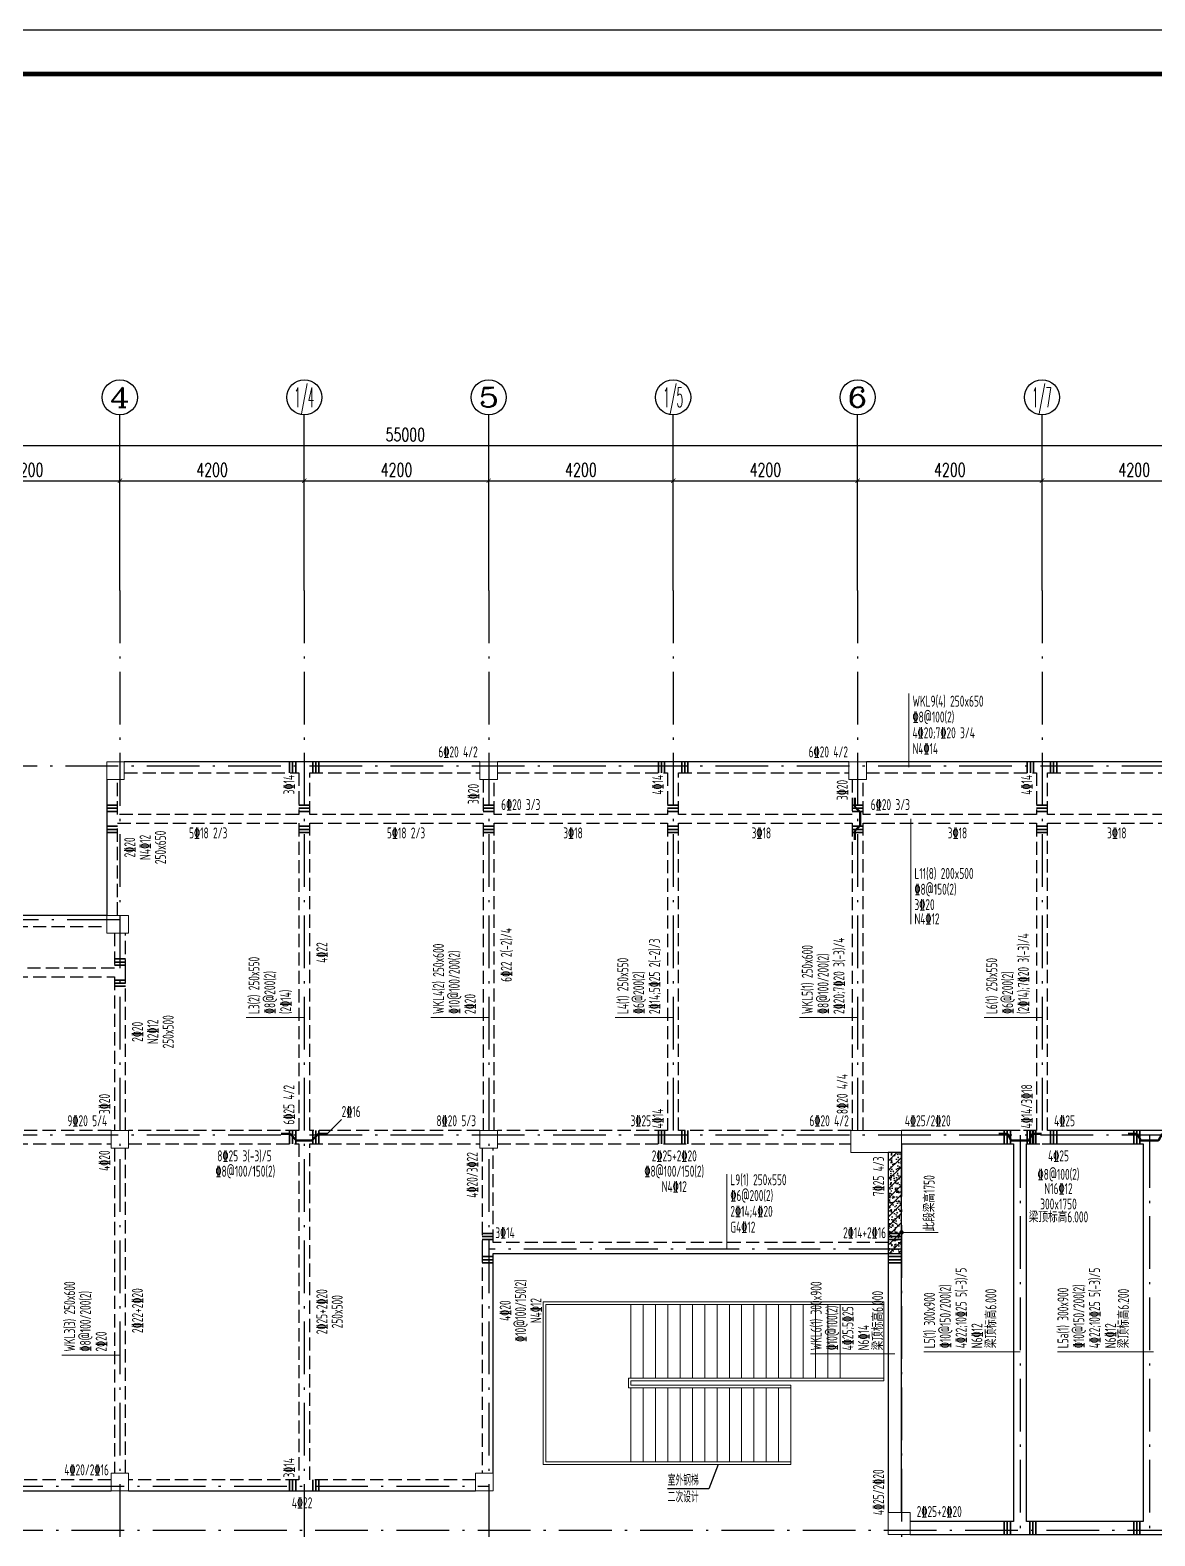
# Model space of a CAD drawing. Extents: x 169490 to 7584583, y -2399407 to 1374371.
# Drawn here: x 1738597 to 1764211, y 743254 to 777546 of the extents above; entities that cross this region are included whole.
import ezdxf
from ezdxf.enums import TextEntityAlignment as Align

# ---------------------------------------------------------------- set-up
doc = ezdxf.new("R2010")
doc.units = 0
doc.header["$LTSCALE"] = 100
doc.linetypes.add('D3轴线点划线', pattern=[18.5, 12, -3, 0.5, -3])
doc.linetypes.add('H3普通虚线', pattern=[4.2, 3, -1.2])
doc.layers.get('0').update_dxf_attribs({"linetype": 'CONTINUOUS'})
doc.layers.get('DEFPOINTS').update_dxf_attribs({"linetype": 'CONTINUOUS'})
for name, color, linetype in [('AXIS', 3, 'CONTINUOUS'), ('AXIS_TEXT', 4, 'CONTINUOUS'), ('C-AXIS(轴号)', 3, 'CONTINUOUS'), ('C-AXIS-T(字)', 7, 'CONTINUOUS'), ('C-DOTE', 8, 'D3轴线点划线'), ('DIM_LEAD', 3, 'CONTINUOUS'), ('DIM_SYMB', 3, 'CONTINUOUS'), ('dsptext_col', 2, 'CONTINUOUS'), ('S-BEAM-LINE1', 4, 'CONTINUOUS'), ('S-BEAM-LINE2', 4, 'H3普通虚线'), ('图框', 140, 'CONTINUOUS')]:
    doc.layers.add(name, color=color, linetype=linetype)
for name, color, linetype, lineweight in [('S-COLU-LINE1', 6, 'CONTINUOUS', 18), ('平面-栏杆', 135, 'CONTINUOUS', 15), ('梁原位标注', 7, 'CONTINUOUS', 18), ('梁标注引线', 2, 'CONTINUOUS', 18), ('梁附加吊筋', 1, 'CONTINUOUS', 50), ('梁附加吊筋标注', 7, 'CONTINUOUS', 18), ('梁附加箍筋', 1, 'CONTINUOUS', 35), ('砼柱', 2, 'CONTINUOUS', 35)]:
    doc.layers.add(name, color=color, linetype=linetype, lineweight=lineweight)
doc.styles.add('_TCH_AXIS', font='COMPLEX', dxfattribs={"bigfont": 'GBCBIG'})
doc.styles.add('_TCH_DIM', font='SIMPLEX', dxfattribs={"bigfont": 'GBCBIG'})
doc.styles.add('_TCH_DIM_T3', font='SIMPLEX.shx', dxfattribs={"width": 0.705882, "bigfont": 'GBCBIG.shx'})
doc.styles.add('BW_Rein', font='Tssdeng.shx', dxfattribs={"width": 0.7, "bigfont": 'hztxt.shx'})
doc.styles.add('COMPLEX', font='COMPLEX')
doc.dimstyles.new('_TCH_ARCH&&100', dxfattribs={"dimtxt": 297.5, "dimasz": 100, "dimexe": 250, "dimexo": 300, "dimgap": 100, "dimtad": 1, "dimdec": 0, "dimzin": 0, "dimdsep": 46, "dimtxsty": '_TCH_DIM_T3', "dimblk": 'ARCHTICK', "dimcen": 0.09, "dimclrt": 7, "dimazin": 2, "dimtfac": 1, "dimtdec": 0, "dimtix": 1, "dimtmove": 2, "dimatfit": 3, "dimfxl": 1, "dimtolj": 1, "dimtzin": 0, "dimarcsym": 0})

# ---------------------------------------------------------------- blocks, each defined once
blk = doc.blocks.new('_ARCHTICK')
at = {"const_width": 0.15}
blk.add_lwpolyline([(-0.5, -0.5), (0.5, 0.5)], dxfattribs=at)
blk = doc.blocks.new('*D1807')
at = {"layer": 'AXIS', "color": 0, "lineweight": -2, "transparency": 16777216}
for p, q in [((1719641, 765083), (1719641, 768333)), ((1774641, 765083), (1774641, 768333)), ((1719641, 768083), (1774641, 768083))]:
    blk.add_line(p, q, dxfattribs=at)
at = {"layer": 'DEFPOINTS', "color": 0, "transparency": 16777216}
for p in [(1774641, 768083), (1719641, 764783), (1774641, 764783)]:
    blk.add_point(p, dxfattribs=at)
at = {"layer": 'AXIS', "color": 0, "lineweight": -2, "transparency": 16777216, "xscale": 100, "yscale": 100, "zscale": 100, "rotation": 180}
blk.add_blockref('_ARCHTICK', (1719641, 768083), dxfattribs=at)
at = {"layer": 'AXIS', "color": 0, "lineweight": -2, "transparency": 16777216, "xscale": 100, "yscale": 100, "zscale": 100}
blk.add_blockref('_ARCHTICK', (1774641, 768083), dxfattribs=at)
at = {"layer": 'AXIS', "color": 7, "transparency": 16777216, "insert": (1747141, 768332), "char_height": 297.5, "attachment_point": 5, "style": '_TCH_DIM_T3'}
blk.add_mtext('\\A1;55000', dxfattribs=at)
blk = doc.blocks.new('*D1811')
at = {"layer": 'AXIS', "color": 0, "lineweight": -2, "transparency": 16777216}
for p, q in [((1761641, 765083), (1761641, 767533)), ((1765841, 765083), (1765841, 767533)), ((1761641, 767283), (1765841, 767283))]:
    blk.add_line(p, q, dxfattribs=at)
at = {"layer": 'DEFPOINTS', "color": 0, "transparency": 16777216}
for p in [(1765841, 767283), (1761641, 764783), (1765841, 764783)]:
    blk.add_point(p, dxfattribs=at)
at = {"layer": 'AXIS', "color": 0, "lineweight": -2, "transparency": 16777216, "xscale": 100, "yscale": 100, "zscale": 100, "rotation": 180}
blk.add_blockref('_ARCHTICK', (1761641, 767283), dxfattribs=at)
at = {"layer": 'AXIS', "color": 0, "lineweight": -2, "transparency": 16777216, "xscale": 100, "yscale": 100, "zscale": 100}
blk.add_blockref('_ARCHTICK', (1765841, 767283), dxfattribs=at)
at = {"layer": 'AXIS', "color": 7, "transparency": 16777216, "insert": (1763741, 767532), "char_height": 297.5, "attachment_point": 5, "style": '_TCH_DIM_T3'}
blk.add_mtext('\\A1;4200', dxfattribs=at)
blk = doc.blocks.new('*D1812')
at = {"layer": 'AXIS', "color": 0, "lineweight": -2, "transparency": 16777216}
for p, q in [((1757441, 765083), (1757441, 767533)), ((1761641, 765083), (1761641, 767533)), ((1757441, 767283), (1761641, 767283))]:
    blk.add_line(p, q, dxfattribs=at)
at = {"layer": 'DEFPOINTS', "color": 0, "transparency": 16777216}
for p in [(1761641, 767283), (1757441, 764783), (1761641, 764783)]:
    blk.add_point(p, dxfattribs=at)
at = {"layer": 'AXIS', "color": 0, "lineweight": -2, "transparency": 16777216, "xscale": 100, "yscale": 100, "zscale": 100, "rotation": 180}
blk.add_blockref('_ARCHTICK', (1757441, 767283), dxfattribs=at)
at = {"layer": 'AXIS', "color": 0, "lineweight": -2, "transparency": 16777216, "xscale": 100, "yscale": 100, "zscale": 100}
blk.add_blockref('_ARCHTICK', (1761641, 767283), dxfattribs=at)
at = {"layer": 'AXIS', "color": 7, "transparency": 16777216, "insert": (1759541, 767532), "char_height": 297.5, "attachment_point": 5, "style": '_TCH_DIM_T3'}
blk.add_mtext('\\A1;4200', dxfattribs=at)
blk = doc.blocks.new('*D1813')
at = {"layer": 'AXIS', "color": 0, "lineweight": -2, "transparency": 16777216}
for p, q in [((1753241, 765083), (1753241, 767533)), ((1757441, 765083), (1757441, 767533)), ((1753241, 767283), (1757441, 767283))]:
    blk.add_line(p, q, dxfattribs=at)
at = {"layer": 'DEFPOINTS', "color": 0, "transparency": 16777216}
for p in [(1757441, 767283), (1753241, 764783), (1757441, 764783)]:
    blk.add_point(p, dxfattribs=at)
at = {"layer": 'AXIS', "color": 0, "lineweight": -2, "transparency": 16777216, "xscale": 100, "yscale": 100, "zscale": 100, "rotation": 180}
blk.add_blockref('_ARCHTICK', (1753241, 767283), dxfattribs=at)
at = {"layer": 'AXIS', "color": 0, "lineweight": -2, "transparency": 16777216, "xscale": 100, "yscale": 100, "zscale": 100}
blk.add_blockref('_ARCHTICK', (1757441, 767283), dxfattribs=at)
at = {"layer": 'AXIS', "color": 7, "transparency": 16777216, "insert": (1755341, 767532), "char_height": 297.5, "attachment_point": 5, "style": '_TCH_DIM_T3'}
blk.add_mtext('\\A1;4200', dxfattribs=at)
blk = doc.blocks.new('*D1814')
at = {"layer": 'AXIS', "color": 0, "lineweight": -2, "transparency": 16777216}
for p, q in [((1749041, 765083), (1749041, 767533)), ((1753241, 765083), (1753241, 767533)), ((1749041, 767283), (1753241, 767283))]:
    blk.add_line(p, q, dxfattribs=at)
at = {"layer": 'DEFPOINTS', "color": 0, "transparency": 16777216}
for p in [(1753241, 767283), (1749041, 764783), (1753241, 764783)]:
    blk.add_point(p, dxfattribs=at)
at = {"layer": 'AXIS', "color": 0, "lineweight": -2, "transparency": 16777216, "xscale": 100, "yscale": 100, "zscale": 100, "rotation": 180}
blk.add_blockref('_ARCHTICK', (1749041, 767283), dxfattribs=at)
at = {"layer": 'AXIS', "color": 0, "lineweight": -2, "transparency": 16777216, "xscale": 100, "yscale": 100, "zscale": 100}
blk.add_blockref('_ARCHTICK', (1753241, 767283), dxfattribs=at)
at = {"layer": 'AXIS', "color": 7, "transparency": 16777216, "insert": (1751141, 767532), "char_height": 297.5, "attachment_point": 5, "style": '_TCH_DIM_T3'}
blk.add_mtext('\\A1;4200', dxfattribs=at)
blk = doc.blocks.new('*D1815')
at = {"layer": 'AXIS', "color": 0, "lineweight": -2, "transparency": 16777216}
for p, q in [((1744841, 765083), (1744841, 767533)), ((1749041, 765083), (1749041, 767533)), ((1744841, 767283), (1749041, 767283))]:
    blk.add_line(p, q, dxfattribs=at)
at = {"layer": 'DEFPOINTS', "color": 0, "transparency": 16777216}
for p in [(1749041, 767283), (1744841, 764783), (1749041, 764783)]:
    blk.add_point(p, dxfattribs=at)
at = {"layer": 'AXIS', "color": 0, "lineweight": -2, "transparency": 16777216, "xscale": 100, "yscale": 100, "zscale": 100, "rotation": 180}
blk.add_blockref('_ARCHTICK', (1744841, 767283), dxfattribs=at)
at = {"layer": 'AXIS', "color": 0, "lineweight": -2, "transparency": 16777216, "xscale": 100, "yscale": 100, "zscale": 100}
blk.add_blockref('_ARCHTICK', (1749041, 767283), dxfattribs=at)
at = {"layer": 'AXIS', "color": 7, "transparency": 16777216, "insert": (1746941, 767532), "char_height": 297.5, "attachment_point": 5, "style": '_TCH_DIM_T3'}
blk.add_mtext('\\A1;4200', dxfattribs=at)
blk = doc.blocks.new('*D1816')
at = {"layer": 'AXIS', "color": 0, "lineweight": -2, "transparency": 16777216}
for p, q in [((1740641, 765083), (1740641, 767533)), ((1744841, 765083), (1744841, 767533)), ((1740641, 767283), (1744841, 767283))]:
    blk.add_line(p, q, dxfattribs=at)
at = {"layer": 'DEFPOINTS', "color": 0, "transparency": 16777216}
for p in [(1744841, 767283), (1740641, 764783), (1744841, 764783)]:
    blk.add_point(p, dxfattribs=at)
at = {"layer": 'AXIS', "color": 0, "lineweight": -2, "transparency": 16777216, "xscale": 100, "yscale": 100, "zscale": 100, "rotation": 180}
blk.add_blockref('_ARCHTICK', (1740641, 767283), dxfattribs=at)
at = {"layer": 'AXIS', "color": 0, "lineweight": -2, "transparency": 16777216, "xscale": 100, "yscale": 100, "zscale": 100}
blk.add_blockref('_ARCHTICK', (1744841, 767283), dxfattribs=at)
at = {"layer": 'AXIS', "color": 7, "transparency": 16777216, "insert": (1742741, 767532), "char_height": 297.5, "attachment_point": 5, "style": '_TCH_DIM_T3'}
blk.add_mtext('\\A1;4200', dxfattribs=at)
blk = doc.blocks.new('*D1817')
at = {"layer": 'AXIS', "color": 0, "lineweight": -2, "transparency": 16777216}
for p, q in [((1736441, 765083), (1736441, 767533)), ((1740641, 765083), (1740641, 767533)), ((1736441, 767283), (1740641, 767283))]:
    blk.add_line(p, q, dxfattribs=at)
at = {"layer": 'DEFPOINTS', "color": 0, "transparency": 16777216}
for p in [(1740641, 767283), (1736441, 764783), (1740641, 764783)]:
    blk.add_point(p, dxfattribs=at)
at = {"layer": 'AXIS', "color": 0, "lineweight": -2, "transparency": 16777216, "xscale": 100, "yscale": 100, "zscale": 100, "rotation": 180}
blk.add_blockref('_ARCHTICK', (1736441, 767283), dxfattribs=at)
at = {"layer": 'AXIS', "color": 0, "lineweight": -2, "transparency": 16777216, "xscale": 100, "yscale": 100, "zscale": 100}
blk.add_blockref('_ARCHTICK', (1740641, 767283), dxfattribs=at)
at = {"layer": 'AXIS', "color": 7, "transparency": 16777216, "insert": (1738541, 767532), "char_height": 297.5, "attachment_point": 5, "style": '_TCH_DIM_T3'}
blk.add_mtext('\\A1;4200', dxfattribs=at)
blk = doc.blocks.new('_AXISO')
blk.add_circle((0, 0), 0.5)
at = {"layer": 'AXIS_TEXT', "style": 'COMPLEX', "width": 1.041667}
blk.add_attdef('A', text='', height=0.56, dxfattribs=at).set_placement((-0.25, -0.28), (0.25, -0.28), align=Align.FIT)
blk = doc.blocks.new('ghhh')
at = {"layer": 'DIM_LEAD'}
for p, q in [((7524757, -2049549), (7524542, -2050110)), ((7524542, -2050110), (7523604, -2050110))]:
    blk.add_line(p, q, dxfattribs=at)
at = {"layer": 'DIM_SYMB'}
blk.add_lwpolyline([(7527650, -2046749, 0, 0, 0), (7521769, -2046749, 0, 0, 0), (7521769, -2048649, 0, 0, 0), (7526029, -2048649, 64, 0, 0), (7526269, -2048649, 0, 0, 0)], format="xyseb", dxfattribs=at)
at = {"layer": '平面-栏杆'}
for p, q in [((7522769, -2045909), (7522769, -2047589)), ((7523049, -2045909), (7523049, -2047589)), ((7523329, -2045909), (7523329, -2047589)), ((7523609, -2045909), (7523609, -2047589)), ((7523889, -2045909), (7523889, -2047589)), ((7524169, -2045909), (7524169, -2047589)), ((7524449, -2045909), (7524449, -2047589)), ((7524729, -2045909), (7524729, -2047589)), ((7525009, -2045909), (7525009, -2047589)), ((7525289, -2045909), (7525289, -2047589)), ((7525569, -2045909), (7525569, -2047589)), ((7525849, -2045909), (7525849, -2047589)), ((7526129, -2045909), (7526129, -2047589)), ((7526409, -2045909), (7526409, -2047589)), ((7526689, -2045909), (7526689, -2047589)), ((7526969, -2045909), (7526969, -2047589)), ((7527249, -2045909), (7527249, -2047589)), ((7527529, -2045909), (7527529, -2047589)), ((7522769, -2049489), (7522769, -2047809)), ((7523049, -2049489), (7523049, -2047809)), ((7523329, -2049489), (7523329, -2047809)), ((7523609, -2049489), (7523609, -2047809)), ((7523889, -2049489), (7523889, -2047809)), ((7524169, -2049489), (7524169, -2047809)), ((7524449, -2049489), (7524449, -2047809)), ((7524729, -2049489), (7524729, -2047809)), ((7525009, -2049489), (7525009, -2047809)), ((7525289, -2049489), (7525289, -2047809)), ((7525569, -2049489), (7525569, -2047809)), ((7525849, -2049489), (7525849, -2047809)), ((7526129, -2049489), (7526129, -2047809)), ((7526409, -2049549), (7526409, -2047749))]:
    blk.add_line(p, q, dxfattribs=at)
for points in [[(7528529, -2045849), (7520769, -2045849), (7520769, -2049549), (7526409, -2049549)], [(7528529, -2045849), (7528529, -2047649)], [(7528529, -2045909), (7520829, -2045909), (7520829, -2049489), (7526409, -2049489)], [(7526409, -2047749), (7522769, -2047749), (7522769, -2047649), (7528529, -2047649), (7528529, -2047589), (7522709, -2047589), (7522709, -2047749), (7522709, -2047809), (7526409, -2047809)]]:
    blk.add_lwpolyline(points, dxfattribs=at)
at = {"layer": 'DIM_LEAD', "style": '_TCH_DIM', "width": 0.7}
for s, p in [('室外钢梯', (7523604, -2050035)), ('二次设计', (7523604, -2050416))]:
    blk.add_text(s, height=253.2, dxfattribs=at).set_placement(p)

msp = doc.modelspace()

# ---------------------------------------------------------------- hatches: boundary and pattern name
at = {"layer": 'dsptext_col', "ltscale": 10}
h = msp.add_hatch(dxfattribs=at)
h.set_pattern_fill('ARMORED', color=256, scale=30)
h.set_pattern_definition([(50, (0, 0), (215.178055, -18.82564), [22.5, -247.5]), (355, (0, 0), (-41.6254, 225.65764), [18, -198]), (100.4514, (17.93, -1.57), (173.552815, 206.831863), [19.122057, -210.342634]), (46.1842, (0, 60), (320.172315, -49.655704), [33.75, -371.25]), (96.6356, (26.68, 55.86), (280.39881, 292.23536), [28.683086, -315.5139]), (351.1842, (0, 60), (280.398584, 292.23558), [27, -297]), (21, (30, 45), (179.072116, -120.785667), [22.5, -247.5]), (326, (30, 45), (72.9946, 217.545014), [18, -198]), (71.4514, (44.92, 34.93), (252.066789, 96.75915), [19.122057, -210.342634]), (37.5, (0, 0), (3.6479566, 99.868156), [0, -195.6, 0, -201, 0, -198.75]), (7.5, (0, 0), (78.920861, 118.3235136), [0, -114.6, 0, -191.1, 0, -75.75]), (327.5, (-66.9, 0), (160.146731, -6.7664615), [0, -75, 0, -234, 0, -310.5]), (317.5, (-96.9, 0), (174.955851, 30.031495), [0, -97.5, 0, -155.4, 0, -220.5]), (45, (0, 0), (-106.066017, 106.066017), [])])
h.paths.add_polyline_path([(1758440.5, 751983), (1758140.5, 751983), (1758140.5, 749683), (1758440.5, 749683)])

# ---------------------------------------------------------------- linework, layer by layer
at = {"layer": 'C-AXIS(轴号)'}
for p, q in [((1740640.5, 764783), (1740640.5, 768783)), ((1744840.5, 764783), (1744840.5, 768783)), ((1749040.5, 764783), (1749040.5, 768783)), ((1753240.5, 764783), (1753240.5, 768783)), ((1757440.5, 764783), (1757440.5, 768783)), ((1761640.5, 764783), (1761640.5, 768783))]:
    msp.add_line(p, q, dxfattribs=at)
at = {"layer": 'C-DOTE'}
for p, q in [((1740640.5, 764783), (1740640.5, 738583)), ((1744840.5, 764783), (1744840.5, 738583)), ((1749040.5, 764783), (1749040.5, 738583)), ((1753240.5, 764783), (1753240.5, 752383)), ((1757440.5, 764783), (1757440.5, 752383)), ((1761640.5, 764783), (1761640.5, 752383)), ((1775755.9, 760783), (1717340.5, 760783)), ((1740640.5, 757283), (1717340.5, 757283)), ((1775755.9, 752383), (1717340.5, 752383)), ((1761140.5, 752383), (1761140.5, 743383)), ((1764090.5, 752383), (1764090.5, 743383)), ((1758440.5, 752183), (1758440.5, 738583)), ((1758440.5, 749783), (1749040.5, 749783)), ((1717340.5, 744383), (1749040.5, 744383)), ((1717340.5, 743383), (1775755.9, 743383))]:
    msp.add_line(p, q, dxfattribs=at)
at = {"layer": 'dsptext_col', "ltscale": 10}
msp.add_lwpolyline([(1758440.5, 751983), (1758140.5, 751983), (1758140.5, 749683), (1758440.5, 749683)], close=True, dxfattribs=at)
at = {"layer": 'S-BEAM-LINE1'}
for p, q in [((1744840.5, 760883), (1740740.5, 760883)), ((1748840.5, 760883), (1744840.5, 760883)), ((1753240.5, 760883), (1749240.5, 760883)), ((1757240.5, 760883), (1753240.5, 760883)), ((1761640.5, 760883), (1757640.5, 760883)), ((1765640.5, 760883), (1761640.5, 760883)), ((1740340.5, 760483), (1740340.5, 759583)), ((1740340.5, 759583), (1740340.5, 757383)), ((1740340.5, 757383), (1736440.5, 757383)), ((1761140.5, 752483), (1758440.5, 752483)), ((1764040.5, 752483), (1761765.5, 752483)), ((1765540.5, 752483), (1764040.5, 752483)), ((1758440.5, 752183), (1760990.5, 752183)), ((1760990.5, 752183), (1760990.5, 743583)), ((1761290.5, 743583), (1761290.5, 752183)), ((1761640.5, 752183), (1763940.5, 752183)), ((1763940.5, 752183), (1763940.5, 743583)), ((1758140.5, 751983), (1758140.5, 749933)), ((1758440.5, 749783), (1758440.5, 751983)), ((1749140.5, 744683), (1749140.5, 749683)), ((1749140.5, 749683), (1758140.5, 749683)), ((1758140.5, 749683), (1758140.5, 743783)), ((1758440.5, 743783), (1758440.5, 749783)), ((1736440.5, 744283), (1740440.5, 744283)), ((1740840.5, 744283), (1744840.5, 744283)), ((1744840.5, 744283), (1748740.5, 744283)), ((1760990.5, 743583), (1758640.5, 743583)), ((1763940.5, 743583), (1761290.5, 743583)), ((1758640.5, 743283), (1761140.5, 743283)), ((1761140.5, 743283), (1764040.5, 743283)), ((1764040.5, 743283), (1765590.5, 743283))]:
    msp.add_line(p, q, dxfattribs=at)
at = {"layer": 'S-BEAM-LINE2'}
for p, q in [((1740740.5, 760633), (1744715.5, 760633)), ((1744715.5, 760633), (1744715.5, 759683)), ((1744965.5, 760633), (1748840.5, 760633)), ((1744965.5, 759683), (1744965.5, 760633)), ((1749240.5, 760633), (1753115.5, 760633)), ((1753115.5, 760633), (1753115.5, 759683)), ((1753365.5, 760633), (1757240.5, 760633)), ((1753365.5, 759683), (1753365.5, 760633)), ((1757640.5, 760633), (1761515.5, 760633)), ((1761515.5, 760633), (1761515.5, 759683)), ((1761765.5, 760633), (1765640.5, 760633)), ((1761765.5, 759683), (1761765.5, 760633)), ((1740590.5, 759683), (1740590.5, 760483)), ((1748915.5, 760483), (1748915.5, 759683)), ((1749165.5, 759683), (1749165.5, 760483)), ((1757315.5, 760483), (1757315.5, 759683)), ((1757565.5, 759683), (1757565.5, 760483)), ((1744715.5, 759683), (1740590.5, 759683)), ((1748915.5, 759683), (1744965.5, 759683)), ((1753115.5, 759683), (1749165.5, 759683)), ((1757315.5, 759683), (1753365.5, 759683)), ((1761515.5, 759683), (1757565.5, 759683)), ((1765715.5, 759683), (1761765.5, 759683)), ((1740590.5, 757383), (1740590.5, 759483)), ((1740590.5, 759483), (1744715.5, 759483)), ((1744715.5, 759483), (1744715.5, 752483)), ((1744965.5, 752483), (1744965.5, 759483)), ((1744965.5, 759483), (1748915.5, 759483)), ((1748915.5, 759483), (1748915.5, 752483)), ((1749165.5, 752483), (1749165.5, 759483)), ((1749165.5, 759483), (1753115.5, 759483)), ((1753115.5, 759483), (1753115.5, 752483)), ((1753365.5, 752483), (1753365.5, 759483)), ((1753365.5, 759483), (1757315.5, 759483)), ((1757315.5, 759483), (1757315.5, 752483)), ((1757565.5, 752483), (1757565.5, 759483)), ((1757565.5, 759483), (1761515.5, 759483)), ((1761515.5, 759483), (1761515.5, 752483)), ((1761765.5, 752483), (1761765.5, 759483)), ((1761765.5, 759483), (1765715.5, 759483)), ((1736565.5, 757133), (1740340.5, 757133)), ((1740515.5, 756983), (1740515.5, 756183)), ((1740765.5, 756083), (1740765.5, 756983)), ((1740515.5, 756183), (1736565.5, 756183)), ((1736565.5, 755983), (1740515.5, 755983)), ((1740515.5, 755983), (1740515.5, 752483)), ((1740765.5, 752483), (1740765.5, 756083)), ((1740440.5, 752483), (1736565.5, 752483)), ((1744715.5, 752483), (1740840.5, 752483)), ((1748840.5, 752483), (1744965.5, 752483)), ((1753115.5, 752483), (1749240.5, 752483)), ((1757290.5, 752483), (1753365.5, 752483)), ((1761515.5, 752483), (1761140.5, 752483)), ((1736565.5, 752183), (1740440.5, 752183)), ((1740515.5, 752083), (1740515.5, 744683)), ((1740765.5, 744683), (1740765.5, 752083)), ((1740840.5, 752183), (1744715.5, 752183)), ((1744715.5, 752183), (1744715.5, 744533)), ((1744965.5, 752183), (1748840.5, 752183)), ((1744965.5, 744533), (1744965.5, 752183)), ((1748890.5, 752083), (1748890.5, 749783)), ((1749140.5, 749933), (1749140.5, 752083)), ((1749240.5, 752183), (1753240.5, 752183)), ((1753240.5, 752183), (1757290.5, 752183)), ((1761290.5, 752183), (1761640.5, 752183)), ((1748890.5, 749783), (1748890.5, 744683)), ((1758140.5, 749933), (1749140.5, 749933)), ((1740440.5, 744533), (1736565.5, 744533)), ((1744715.5, 744533), (1740840.5, 744533)), ((1748740.5, 744533), (1744965.5, 744533))]:
    msp.add_line(p, q, dxfattribs=at)
at = {"layer": 'S-COLU-LINE1'}
for points in [[(1740740.5, 760883), (1740340.5, 760883), (1740340.5, 760483), (1740740.5, 760483)], [(1749240.5, 760883), (1748840.5, 760883), (1748840.5, 760483), (1749240.5, 760483)], [(1757640.5, 760883), (1757240.5, 760883), (1757240.5, 760483), (1757640.5, 760483)], [(1740840.5, 757383), (1740340.5, 757383), (1740340.5, 756983), (1740840.5, 756983)], [(1740840.5, 752483), (1740440.5, 752483), (1740440.5, 752083), (1740840.5, 752083)], [(1749240.5, 752483), (1748840.5, 752483), (1748840.5, 752083), (1749240.5, 752083)], [(1758440.5, 752483), (1757290.5, 752483), (1757290.5, 751983), (1758440.5, 751983)], [(1740840.5, 744683), (1740440.5, 744683), (1740440.5, 744283), (1740840.5, 744283)], [(1749140.5, 744683), (1748740.5, 744683), (1748740.5, 744283), (1749140.5, 744283)], [(1758640.5, 743783), (1758140.5, 743783), (1758140.5, 743283), (1758640.5, 743283)]]:
    msp.add_lwpolyline(points, close=True, dxfattribs=at)
at = {"layer": '图框'}
msp.add_lwpolyline([(1707296, 718145.5), (1791396, 718145.5), (1791396, 777545.5), (1707296, 777545.5)], close=True, dxfattribs=at)
at = {"layer": '图框', "const_width": 100}
msp.add_lwpolyline([(1709796, 719145.5), (1790396, 719145.5), (1790396, 776545.5), (1709796, 776545.5)], close=True, dxfattribs=at)
at = {"layer": '梁标注引线'}
for p, q in [((1758610.4, 760758), (1758610.4, 762438)), ((1758654.9, 759583), (1758654.9, 757180.9)), ((1744840.5, 755057.5), (1743520.5, 755057.5)), ((1749040.5, 755057.5), (1747720.5, 755057.5)), ((1753240.5, 755057.5), (1751920.5, 755057.5)), ((1757440.5, 755057.5), (1756120.5, 755057.5)), ((1761640.5, 755057.5), (1760320.5, 755057.5)), ((1754462.9, 749808), (1754462.9, 751489.9)), ((1740640.5, 747370.5), (1739320.5, 747370.5)), ((1758290.5, 747398.9), (1756372, 747398.9)), ((1761140.5, 747447.1), (1758952.3, 747447.1)), ((1764180.9, 747447.1), (1761992.7, 747447.1))]:
    msp.add_line(p, q, dxfattribs=at)
at = {"layer": '梁标注引线', "color": 3}
msp.add_line((1758440.5, 750163.9), (1759275.5, 750163.9), dxfattribs=at)
at = {"layer": '梁标注引线', "color": 3, "const_width": 50}
msp.add_lwpolyline([(1758415.5, 750163.9, 1), (1758465.5, 750163.9, 1)], format="xyb", close=True, dxfattribs=at)
at = {"layer": '梁附加吊筋', "lineweight": 50}
for points in [[(1757378, 759108), (1757378, 759308), (1757503, 759433), (1757503, 759733), (1757378, 759858), (1757378, 760058)], [(1744315.5, 752408), (1744515.5, 752408), (1744665.5, 752258), (1745015.5, 752258), (1745165.5, 752408), (1745365.5, 752408)], [(1760653.9, 752408), (1760853.9, 752408), (1760940.5, 752258), (1761340.5, 752258), (1761427.1, 752408), (1761627.1, 752408)], [(1763603.9, 752408), (1763803.9, 752408), (1763890.5, 752258), (1764290.5, 752258), (1764377.1, 752408), (1764577.1, 752408)]]:
    msp.add_lwpolyline(points, dxfattribs=at)
at = {"layer": '梁附加吊筋标注', "lineweight": 18}
msp.add_line((1745365.5, 752408), (1745690.5, 752733), dxfattribs=at)
at = {"layer": '梁附加箍筋', "lineweight": 35}
for p, q in [((1744505.5, 760633), (1744505.5, 760883)), ((1744575.5, 760633), (1744575.5, 760883)), ((1744645.5, 760633), (1744645.5, 760883)), ((1745035.5, 760633), (1745035.5, 760883)), ((1745105.5, 760633), (1745105.5, 760883)), ((1745175.5, 760633), (1745175.5, 760883)), ((1752905.5, 760633), (1752905.5, 760883)), ((1752975.5, 760633), (1752975.5, 760883)), ((1753045.5, 760633), (1753045.5, 760883)), ((1753435.5, 760633), (1753435.5, 760883)), ((1753505.5, 760633), (1753505.5, 760883)), ((1753575.5, 760633), (1753575.5, 760883)), ((1761305.5, 760633), (1761305.5, 760883)), ((1761375.5, 760633), (1761375.5, 760883)), ((1761445.5, 760633), (1761445.5, 760883)), ((1761835.5, 760633), (1761835.5, 760883)), ((1761905.5, 760633), (1761905.5, 760883)), ((1761975.5, 760633), (1761975.5, 760883)), ((1740590.5, 759893), (1740340.5, 759893)), ((1740590.5, 759823), (1740340.5, 759823)), ((1740590.5, 759753), (1740340.5, 759753)), ((1744965.5, 759893), (1744715.5, 759893)), ((1744965.5, 759823), (1744715.5, 759823)), ((1744965.5, 759753), (1744715.5, 759753)), ((1749165.5, 759893), (1748915.5, 759893)), ((1749165.5, 759823), (1748915.5, 759823)), ((1749165.5, 759753), (1748915.5, 759753)), ((1753365.5, 759893), (1753115.5, 759893)), ((1753365.5, 759823), (1753115.5, 759823)), ((1753365.5, 759753), (1753115.5, 759753)), ((1757565.5, 759893), (1757315.5, 759893)), ((1757565.5, 759823), (1757315.5, 759823)), ((1757565.5, 759753), (1757315.5, 759753)), ((1761765.5, 759893), (1761515.5, 759893)), ((1761765.5, 759823), (1761515.5, 759823)), ((1761765.5, 759753), (1761515.5, 759753)), ((1740590.5, 759413), (1740340.5, 759413)), ((1740590.5, 759343), (1740340.5, 759343)), ((1740590.5, 759273), (1740340.5, 759273)), ((1744965.5, 759413), (1744715.5, 759413)), ((1744965.5, 759343), (1744715.5, 759343)), ((1744965.5, 759273), (1744715.5, 759273)), ((1749165.5, 759413), (1748915.5, 759413)), ((1749165.5, 759343), (1748915.5, 759343)), ((1749165.5, 759273), (1748915.5, 759273)), ((1753365.5, 759413), (1753115.5, 759413)), ((1753365.5, 759343), (1753115.5, 759343)), ((1753365.5, 759273), (1753115.5, 759273)), ((1757565.5, 759413), (1757315.5, 759413)), ((1757565.5, 759343), (1757315.5, 759343)), ((1757565.5, 759273), (1757315.5, 759273)), ((1761765.5, 759413), (1761515.5, 759413)), ((1761765.5, 759343), (1761515.5, 759343)), ((1761765.5, 759273), (1761515.5, 759273)), ((1740765.5, 756393), (1740515.5, 756393)), ((1740765.5, 756323), (1740515.5, 756323)), ((1740765.5, 756253), (1740515.5, 756253)), ((1740765.5, 755913), (1740515.5, 755913)), ((1740765.5, 755843), (1740515.5, 755843)), ((1740765.5, 755773), (1740515.5, 755773)), ((1744505.5, 752183), (1744505.5, 752483)), ((1744575.5, 752183), (1744575.5, 752483)), ((1744645.5, 752183), (1744645.5, 752483)), ((1745035.5, 752183), (1745035.5, 752483)), ((1745105.5, 752183), (1745105.5, 752483)), ((1745175.5, 752183), (1745175.5, 752483)), ((1752905.5, 752183), (1752905.5, 752483)), ((1752975.5, 752183), (1752975.5, 752483)), ((1753045.5, 752183), (1753045.5, 752483)), ((1753435.5, 752183), (1753435.5, 752483)), ((1753505.5, 752183), (1753505.5, 752483)), ((1753575.5, 752183), (1753575.5, 752483)), ((1760780.5, 752183), (1760780.5, 752483)), ((1760850.5, 752183), (1760850.5, 752483)), ((1760920.5, 752183), (1760920.5, 752483)), ((1761305.5, 752183), (1761305.5, 752483)), ((1761360.5, 752183), (1761360.5, 752483)), ((1761375.5, 752183), (1761375.5, 752483)), ((1761430.5, 752183), (1761430.5, 752483)), ((1761445.5, 752183), (1761445.5, 752483)), ((1761500.5, 752183), (1761500.5, 752483)), ((1761835.5, 752183), (1761835.5, 752483)), ((1761905.5, 752183), (1761905.5, 752483)), ((1761975.5, 752183), (1761975.5, 752483)), ((1763730.5, 752183), (1763730.5, 752483)), ((1763800.5, 752183), (1763800.5, 752483)), ((1763870.5, 752183), (1763870.5, 752483)), ((1749140.5, 750143), (1748890.5, 750143)), ((1749140.5, 750073), (1748890.5, 750073)), ((1749140.5, 750003), (1748890.5, 750003)), ((1758440.5, 750143), (1758140.5, 750143)), ((1758440.5, 750073), (1758140.5, 750073)), ((1758440.5, 750003), (1758140.5, 750003)), ((1749140.5, 749613), (1748890.5, 749613)), ((1749140.5, 749543), (1748890.5, 749543)), ((1749140.5, 749473), (1748890.5, 749473)), ((1758440.5, 749613), (1758140.5, 749613)), ((1758440.5, 749543), (1758140.5, 749543)), ((1758440.5, 749473), (1758140.5, 749473)), ((1744505.5, 744283), (1744505.5, 744533)), ((1744575.5, 744283), (1744575.5, 744533)), ((1744645.5, 744283), (1744645.5, 744533)), ((1745035.5, 744283), (1745035.5, 744533)), ((1745105.5, 744283), (1745105.5, 744533)), ((1745175.5, 744283), (1745175.5, 744533)), ((1760780.5, 743283), (1760780.5, 743583)), ((1760850.5, 743283), (1760850.5, 743583)), ((1760920.5, 743283), (1760920.5, 743583)), ((1761360.5, 743283), (1761360.5, 743583)), ((1761430.5, 743283), (1761430.5, 743583)), ((1761500.5, 743283), (1761500.5, 743583)), ((1763730.5, 743283), (1763730.5, 743583)), ((1763800.5, 743283), (1763800.5, 743583)), ((1763870.5, 743283), (1763870.5, 743583))]:
    msp.add_line(p, q, dxfattribs=at)
at = {"layer": '砼柱', "ltscale": 10}
msp.add_lwpolyline([(1709796, 776545.5), (1783400.9, 776545.5), (1783400.9, 719145.5), (1709796, 719145.5)], close=True, dxfattribs=at)

# ---------------------------------------------------------------- block references
at = {"layer": 'C-AXIS(轴号)'}
ref = msp.add_blockref('_AXISO', (1740640.5, 769183), dxfattribs=dict(at, xscale=800, yscale=800, zscale=800))
ref.add_attrib('A', '4', dxfattribs={"layer": 'C-AXIS-T(字)', "height": 452.5, "style": '_TCH_AXIS', "width": 1.3125}).set_placement((1740414.2, 768956.7), (1740866.8, 768956.7), align=Align.FIT)
ref = msp.add_blockref('_AXISO', (1744840.5, 769183), dxfattribs=dict(at, xscale=800, yscale=800, zscale=800))
ref.add_attrib('A', '1/4', dxfattribs={"layer": 'C-AXIS-T(字)', "height": 452.55, "style": '_TCH_AXIS', "width": 0.396226}).set_placement((1744614.2, 768956.7), (1745066.8, 768956.7), align=Align.FIT)
ref = msp.add_blockref('_AXISO', (1749040.5, 769183), dxfattribs=dict(at, xscale=800, yscale=800, zscale=800))
ref.add_attrib('A', '5', dxfattribs={"layer": 'C-AXIS-T(字)', "height": 452.5, "style": '_TCH_AXIS', "width": 1.5}).set_placement((1748814.2, 768956.7), (1749266.8, 768956.7), align=Align.FIT)
ref = msp.add_blockref('_AXISO', (1753240.5, 769183), dxfattribs=dict(at, xscale=800, yscale=800, zscale=800))
ref.add_attrib('A', '1/5', dxfattribs={"layer": 'C-AXIS-T(字)', "height": 452.55, "style": '_TCH_AXIS', "width": 0.411765}).set_placement((1753014.2, 768956.7), (1753466.8, 768956.7), align=Align.FIT)
ref = msp.add_blockref('_AXISO', (1757440.5, 769183), dxfattribs=dict(at, xscale=800, yscale=800, zscale=800))
ref.add_attrib('A', '6', dxfattribs={"layer": 'C-AXIS-T(字)', "height": 452.5, "style": '_TCH_AXIS', "width": 1.5}).set_placement((1757214.2, 768956.7), (1757666.8, 768956.7), align=Align.FIT)
ref = msp.add_blockref('_AXISO', (1761640.5, 769183), dxfattribs=dict(at, xscale=800, yscale=800, zscale=800))
ref.add_attrib('A', '1/7', dxfattribs={"layer": 'C-AXIS-T(字)', "height": 452.55, "style": '_TCH_AXIS', "width": 0.411765}).set_placement((1761414.2, 768956.7), (1761866.8, 768956.7), align=Align.FIT)
at = {"layer": '平面-栏杆'}
msp.add_blockref('ghhh', (-5770488.6, 2794431.8), dxfattribs=at)

# ---------------------------------------------------------------- texts
at = {"layer": '梁原位标注', "style": 'BW_Rein', "width": 0.65}
for s, p in [('6%%13220 4/2', (1748790.5, 760983)), ('6%%13220 4/2', (1757222.2, 760983)), ('9%%13220 5/4', (1740350.8, 752583)), ('8%%13220 5/3', (1748750.8, 752583)), ('6%%13220 4/2', (1757240.5, 752583)), ('2%%13214+2%%13216', (1758090.5, 750033)), ('4%%13220/2%%13216', (1740390.5, 744633))]:
    msp.add_text(s, height=250, dxfattribs=at).set_placement(p, align=Align.RIGHT)
for s, p in [('3%%13214', (1744615.5, 760583)), ('3%%13220', (1748815.5, 760379.7)), ('4%%13214', (1753015.5, 760583)), ('4%%13214', (1761415.5, 760583)), ('4%%13220', (1740415.5, 752033)), ('4%%13220/3%%13222', (1748790.5, 751993.3)), ('7%%13225 4/3', (1758040.5, 751893.3)), ('4%%13225/2%%13220', (1758040.5, 744768.9))]:
    msp.add_text(s, height=250, rotation=90, dxfattribs=at).set_placement(p, align=Align.RIGHT)
for s, p in [('3%%13220', (1757215.5, 760009.6)), ('8%%13220 4/4', (1757215.5, 752859.2)), ('6%%13225 4/2', (1744615.5, 752620.1)), ('4%%13214/3%%13218', (1761415.5, 752533)), ('3%%13220', (1740415.5, 752859.2)), ('4%%13214', (1753015.5, 752533)), ('3%%13214', (1744615.5, 744583))]:
    msp.add_text(s, height=250, rotation=90, dxfattribs=at).set_placement(p)
for s, p in [('6%%13220 3/3', (1749324.2, 759783)), ('6%%13220 3/3', (1757740.3, 759783)), ('5%%13218 2/3', (1742217.3, 759137.1)), ('5%%13218 2/3', (1746721.7, 759137.1)), ('3%%13218', (1750738.8, 759137.1)), ('3%%13218', (1755027.6, 759137.1)), ('3%%13218', (1759492.4, 759137.1)), ('3%%13218', (1763121.6, 759137.1)), ('4%%13225/2%%13220', (1758516.9, 752583)), ('4%%13225', (1761915.4, 752583)), ('3%%13214', (1749190.5, 750033))]:
    msp.add_text(s, height=250, dxfattribs=at).set_placement(p)
for s, p in [('250x650', (1741690.5, 758933)), ('2%%13220', (1740990.5, 758933)), ('N4%%13212', (1741340.5, 758933)), ('6%%13222 2(-2)/4', (1749565.5, 756483)), ('4%%13222', (1745365.5, 756538.1)), ('2%%13220', (1741165.5, 754733)), ('N2%%13212', (1741515.5, 754733)), ('250x500', (1741865.5, 754733)), ('%%13210@100/150(2)', (1749890.5, 748383)), ('2%%13222+2%%13220', (1741165.5, 748383)), ('2%%13225+2%%13220', (1745365.5, 748358)), ('250x500', (1745715.5, 748358)), ('4%%13220', (1749540.5, 748383)), ('N4%%13212', (1750240.5, 748383))]:
    msp.add_text(s, height=250, rotation=90, dxfattribs=at).set_placement(p, align=Align.CENTER)
for s, p in [('3%%13225', (1752504.7, 752583)), ('8%%13225 3(-3)/5', (1743478.1, 751783)), ('2%%13225+2%%13220', (1753265.5, 751783)), ('4%%13225', (1762015.5, 751783)), ('%%1328@100/150(2)', (1743497.9, 751433)), ('%%1328@100/150(2)', (1753265.5, 751433)), ('%%1328@100(2)', (1762015.5, 751362.5)), ('N4%%13212', (1753265.5, 751083)), ('N16%%13212', (1762015.5, 751036.6)), ('梁顶标高6.000', (1762015.5, 750393.2)), ('300x1750', (1762015.5, 750686.6)), ('4%%13222', (1744790.5, 743883)), ('2%%13225+2%%13220', (1759299.8, 743683))]:
    msp.add_text(s, height=250, dxfattribs=at).set_placement(p, align=Align.CENTER)
at = {"layer": '梁标注引线', "color": 3, "style": 'BW_Rein', "width": 0.65}
for s, p in [('WKL9(4) 250x650', (1758690.4, 762138)), ('L11(8) 200x500', (1758734.9, 758214.5))]:
    msp.add_text(s, height=250, dxfattribs=at).set_placement(p)
at = {"layer": '梁标注引线', "style": 'BW_Rein', "width": 0.65}
for s, p in [('%%1328@100(2)', (1758690.4, 761778)), ('4%%13220;7%%13220 3/4', (1758690.4, 761418)), ('N4%%13214', (1758690.4, 761058)), ('%%1328@150(2)', (1758734.9, 757854.5)), ('3%%13220', (1758734.9, 757505.1)), ('N4%%13212', (1758734.9, 757180.9))]:
    msp.add_text(s, height=250, dxfattribs=at).set_placement(p)
for s, rotation, p in [('2%%13214;5%%13225 2(-2)/3', 90, (1752940.5, 755137.5)), ('2%%13220;7%%13220 3(-3)/4', 90, (1757140.5, 755137.5)), ('(2%%13214);7%%13220 3(-3)/4', 90, (1761340.5, 755137.5)), ('%%13210@100/200(2)', 90, (1748380.5, 755137.5)), ('%%1328@100/200(2)', 90, (1756780.5, 755137.5)), ('%%1328@200(2)', 90, (1744180.5, 755137.5)), ('%%1326@200(2)', 90, (1752580.5, 755137.5)), ('%%1326@200(2)', 90, (1760980.5, 755137.5)), ('(2%%13214)', 90, (1744540.5, 755137.5)), ('2%%13220', 90, (1748740.5, 755137.5)), ('%%1326@200(2)', 360, (1754542.9, 750879.9)), ('2%%13214;4%%13220', 360, (1754542.9, 750519.9)), ('G4%%13212', 360, (1754542.9, 750159.9)), ('4%%13222;10%%13225 5(-3)/5', 90, (1759922.3, 747527.1)), ('4%%13222;10%%13225 5(-3)/5', 90, (1762962.7, 747527.1)), ('%%13210@150/200(2)', 90, (1759562.3, 747527.1)), ('%%13210@150/200(2)', 90, (1762602.7, 747527.1)), ('%%1328@100/200(2)', 90, (1739980.5, 747450.5)), ('梁顶标高6.000', 90, (1758022.1, 747478.9)), ('梁顶标高6.000', 90, (1760600.2, 747527.1)), ('梁顶标高6.200', 90, (1763619.9, 747527.1)), ('%%13210@100(2)', 90, (1756982, 747478.9)), ('4%%13225;5%%13225', 90, (1757342, 747478.9)), ('N6%%13214', 90, (1757702, 747478.9)), ('N6%%13212', 90, (1760282.3, 747527.1)), ('N6%%13212', 90, (1763322.7, 747527.1)), ('2%%13220', 90, (1740340.5, 747450.5))]:
    msp.add_text(s, height=250, rotation=rotation, dxfattribs=at).set_placement(p)
at = {"layer": '梁标注引线', "color": 3, "style": 'BW_Rein', "width": 0.65}
for s, rotation, p in [('WKL4(2) 250x600', 90, (1748020.5, 755137.5)), ('WKL5(1) 250x600', 90, (1756420.5, 755137.5)), ('L3(2) 250x550', 90, (1743820.5, 755137.5)), ('L4(1) 250x550', 90, (1752220.5, 755137.5)), ('L6(1) 250x550', 90, (1760620.5, 755137.5)), ('L9(1) 250x550', 360, (1754542.9, 751239.9)), ('此段梁高1750', 90, (1759194.9, 750184.9)), ('WKL3(3) 250x600', 90, (1739620.5, 747450.5)), ('WKL6(1) 300x900', 90, (1756622, 747478.9)), ('L5(1) 300x900', 90, (1759202.3, 747527.1)), ('L5a(1) 300x900', 90, (1762242.7, 747527.1))]:
    msp.add_text(s, height=250, rotation=rotation, dxfattribs=at).set_placement(p)
at = {"layer": '梁附加吊筋标注', "style": 'BW_Rein', "width": 0.65}
msp.add_text('2%%13216', height=250, dxfattribs=at).set_placement((1745690.5, 752792.5))

# ---------------------------------------------------------------- dimensions: what is measured, and where the dimension line sits
at = {"layer": 'AXIS'}
for p1, p2, distance, picture, middle in [((1719640.5, 764783), (1774640.5, 764783), 3300, '*D1807', (1747140.5, 768331.7)), ((1736440.5, 764783), (1740640.5, 764783), 2500, '*D1817', (1738540.5, 767531.7)), ((1740640.5, 764783), (1744840.5, 764783), 2500, '*D1816', (1742740.5, 767531.7)), ((1744840.5, 764783), (1749040.5, 764783), 2500, '*D1815', (1746940.5, 767531.7)), ((1749040.5, 764783), (1753240.5, 764783), 2500, '*D1814', (1751140.5, 767531.7)), ((1753240.5, 764783), (1757440.5, 764783), 2500, '*D1813', (1755340.5, 767531.7)), ((1757440.5, 764783), (1761640.5, 764783), 2500, '*D1812', (1759540.5, 767531.7)), ((1761640.5, 764783), (1765840.5, 764783), 2500, '*D1811', (1763740.5, 767531.7))]:
    dim = msp.add_aligned_dim(p1=p1, p2=p2, distance=distance, dimstyle='_TCH_ARCH&&100', dxfattribs=at)
    dim.commit()
    dim.dimension.update_dxf_attribs({"geometry": picture, "text_midpoint": middle})

doc.saveas('drawing.dxf')
